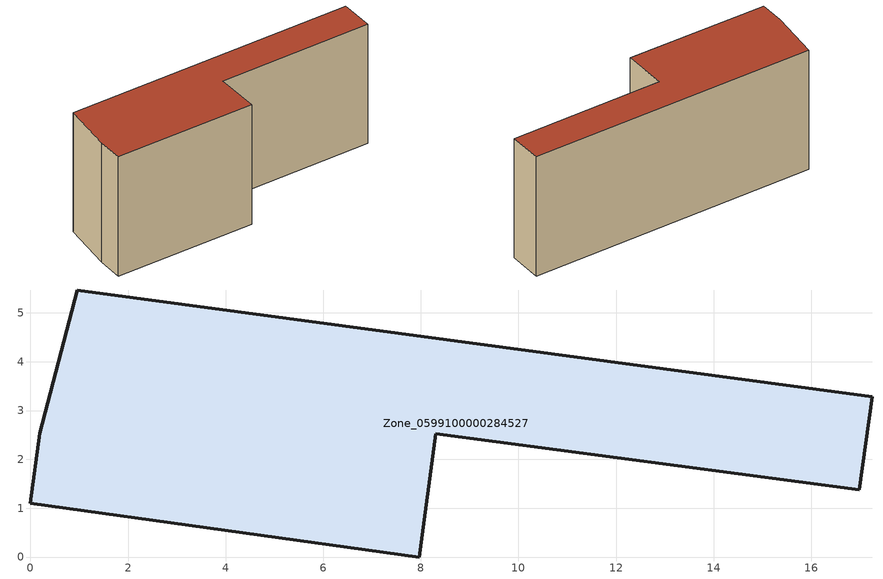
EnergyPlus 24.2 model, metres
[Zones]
Zone_0599100000284527
 floor ground (C_G): 0.19,2.53 0.96,5.47 17.25,3.29 16.98,1.37 8.3,2.52 7.97,0 0,1.1 z0
 wall outside (C_F): 16.98,1.37 17.25,3.29 0.96,5.47 0.19,2.53 0,1.1 7.97,0 8.3,2.52 16.98,1.37 z0:7.17
 roof outside (C_R): 0.19,2.53 0,1.1 7.97,0 8.3,2.52 16.98,1.37 17.25,3.29 0.96,5.47 z7.17
[BUILDING]
Pand.0599100000284527: North Axis=0; Terrain=City; Loads Convergence Tolerance Value=0.04; Temperature Convergence Tolerance Value=0.4; Solar Distribution=FullExterior; Maximum Number of Warmup Days=25; Minimum Number of Warmup Days=1
[Site:Location]
Rotterdam.The.Hague.AP_ZH_NLD Design_Conditions: Latitude=51.96; Longitude=4.45; Time Zone=1; Elevation=-4.5
[SITE:GROUNDTEMPERATURE:BUILDINGSURFACE]
18, 18, 18, 18, 18, 18, 18, 18, 18, 18, 18, 18
[MATERIAL] Thermal Absorptance=0.9; Solar Absorptance=0.7; Visible Absorptance=0.7
Name | Roughness | Thickness | Conductivity | Density | Specific Heat
G.TI.1946 | MediumSmooth | 0.15 | 1 | 540 | 1210
F.TI.1946 | Rough | 0.3 | 0.857143 | 1920 | 840
R.TI.1946 | MediumRough | 0.2 | 0.1 | 1500 | 1000
[CONSTRUCTION]
C_G: G.TI.1946
C_F: F.TI.1946
C_R: R.TI.1946
[ZONE]
Zone_0599100000284527: Type=1; Multiplier=1; Ceiling Height=Autocalculate; Volume=Autocalculate; Floor Area=autocalculate; Part of Total Floor Area=Yes
[ZONEINFILTRATION:DESIGNFLOWRATE]
Infil_Zone_0599100000284527: Zone or ZoneList or Space or SpaceList=Zone_0599100000284527; Schedule=AlwaysOn; Design Flow Rate Calculation Method=Flow/Area; Flow Rate per Floor Area=0.003; Constant Term Coefficient=1; Temperature Term Coefficient=0; Velocity Term Coefficient=0; Velocity Squared Term Coefficient=0
[HVACTEMPLATE:ZONE:IDEALLOADSAIRSYSTEM]
Zone_0599100000284527: Maximum Heating Supply Air Temperature=50; Minimum Cooling Supply Air Temperature=13; Maximum Heating Supply Air Humidity Ratio=0.0156; Minimum Cooling Supply Air Humidity Ratio=0.0077; Heating Limit=NoLimit; Cooling Limit=NoLimit; Dehumidification Control Type=ConstantSensibleHeatRatio; Cooling Sensible Heat Ratio=0.7; Dehumidification Setpoint=60; Humidification Control Type=None; Humidification Setpoint=30; Outdoor Air Method=None; Outdoor Air Flow Rate per Person=0.00944; Outdoor Air Flow Rate per Zone Floor Area=0; Outdoor Air Flow Rate per Zone=0; Demand Controlled Ventilation Type=None; Outdoor Air Economizer Type=NoEconomizer; Heat Recovery Type=None; Sensible Heat Recovery Effectiveness=0.7; Latent Heat Recovery Effectiveness=0.65
[ZONECONTROL:THERMOSTAT]
ThermostatControl_Zone_0599100000284527: Zone or ZoneList=Zone_0599100000284527; Control Type Schedule=DualSetpointControlType; Control 1=Thermostat_Zone_0599100000284527; Temperature Difference Between Cutout And Setpoint=0
[THERMOSTATSETPOINT:DUALSETPOINT]
Thermostat_Zone_0599100000284527: Heating Setpoint Temperature Schedule=HeatingSetpoint_Zone_0599100000284527; Cooling Setpoint Temperature Schedule=CoolingSetpoint_Zone_0599100000284527
[SCHEDULE:COMPACT]
HeatingSetpoint_Zone_0599100000284527: Through: 12/31, For: AllDays, Until: 24:00, 21
CoolingSetpoint_Zone_0599100000284527: Through: 12/31, For: AllDays, Until: 24:00, 24
DualSetpointControlType: Through: 12/31, For: AllDays, Until: 24:00, 4
AlwaysOn: Through: 12/31, For: AllDays, Until: 24:00, 1
